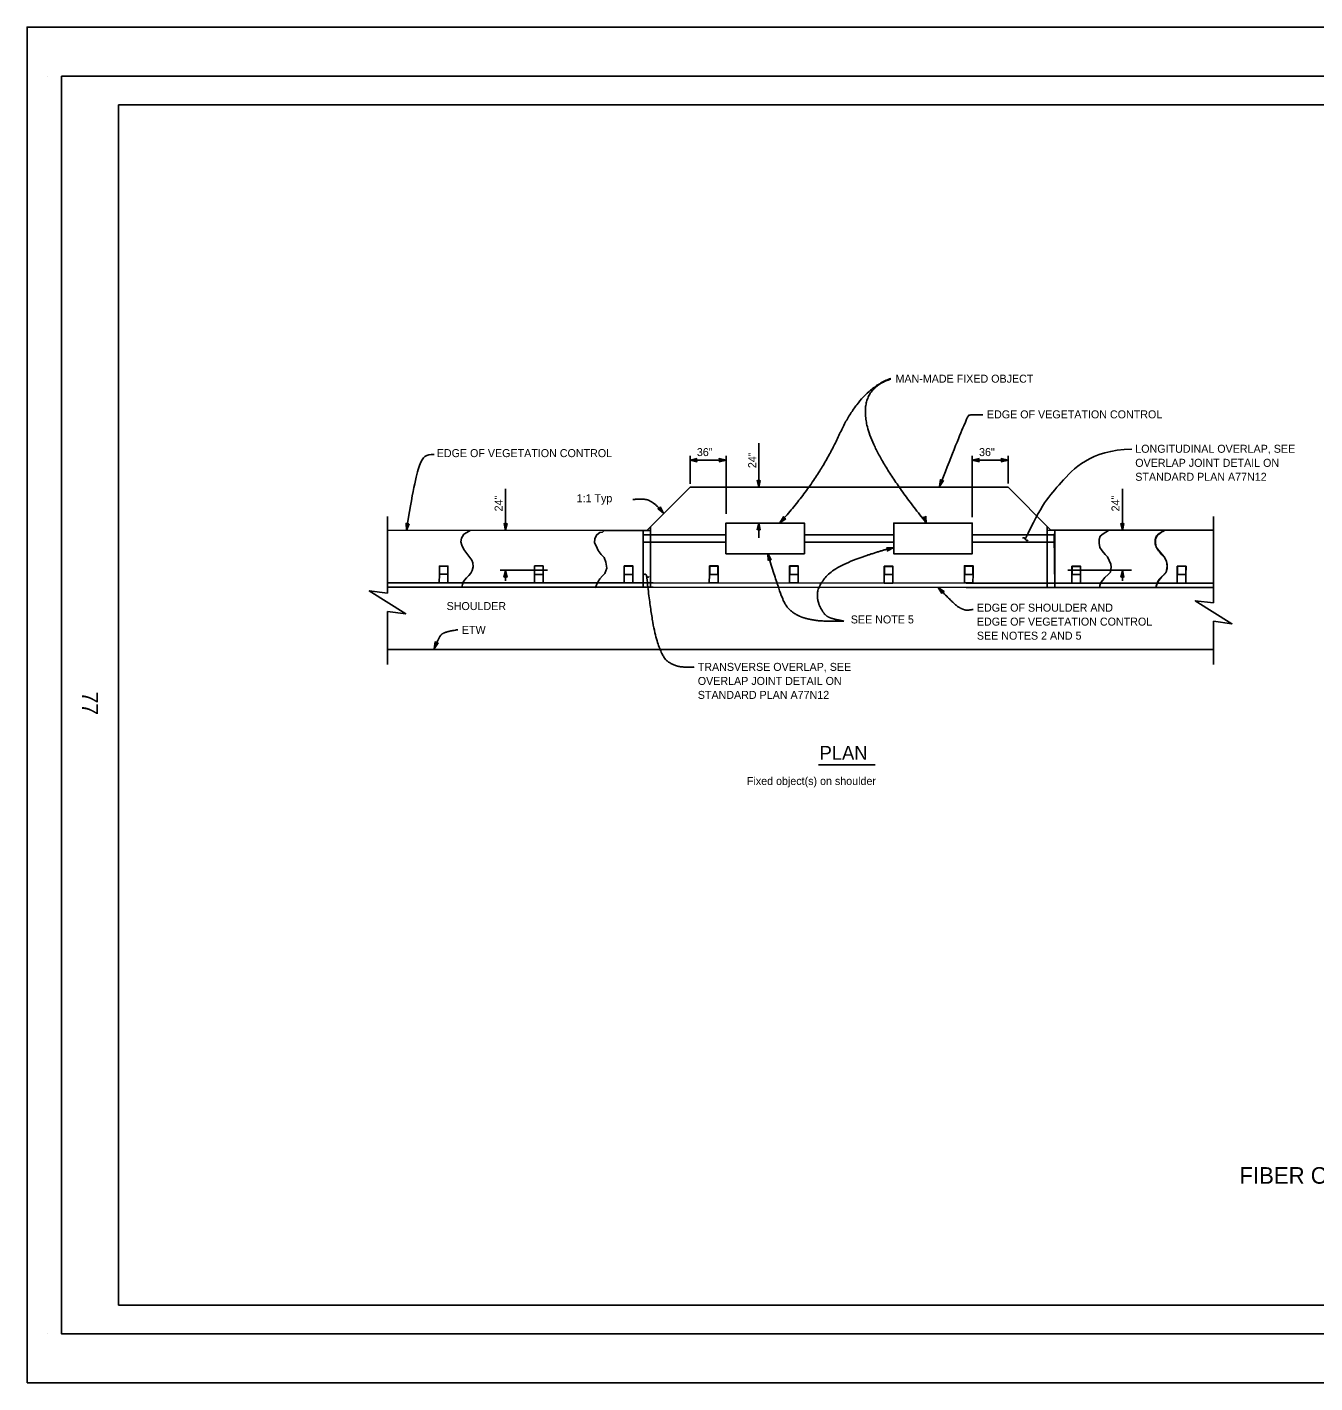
# Model space of a CAD drawing. Extents: x -893 to 867, y -474 to 712.
# Drawn here: x -893 to 233, y -474 to 712 of the extents above; entities that cross this region are included whole.
import ezdxf

# ---------------------------------------------------------------- set-up
doc = ezdxf.new("R2010")
doc.units = 0
for name, color, linetype in [('10 Sheet Format', 7, 'Continuous'), ('11 Undefined', 7, 'Continuous'), ('2 Exist Man Made', 7, 'Continuous'), ('56 Stage 3 Anno', 7, 'Continuous'), ('57 Undefined', 7, 'Continuous'), ('60 Nongeo Data', 7, 'Continuous')]:
    doc.layers.add(name, color=color, linetype=linetype)

# ---------------------------------------------------------------- blocks, each defined once
blk = doc.blocks.new('TILDE')
at = {"layer": '2 Exist Man Made'}
for centre, start, end in [((-0.7, 1.7), 294.2512, 65.7488), ((0.7, -1.7), 114.2512, 245.7488)]:
    blk.add_arc(centre, 1.81, start, end, dxfattribs=at)
blk = doc.blocks.new('AHT')
at = {"layer": '60 Nongeo Data'}
blk.add_lwpolyline([(-5.9055, 1.3189), (0, 0), (-5.9059, -1.3094), (-5.6957, -0.9602), (-1.3693, -0.0035), (-5.6968, 0.9693), (-5.4886, 0.6205), (-2.7193, 0.002), (-5.4858, -0.6114), (-5.2756, -0.2622), (-4.0791, 0.0031), (-5.2799, 0.2713), (-5.1181, 0), (-5.9059, -1.3094), (-5.1181, 0)], close=True, dxfattribs=at)

msp = doc.modelspace()

# ---------------------------------------------------------------- linework, layer by layer
at = {"layer": '10 Sheet Format'}
for p, q in [((-875.4, 669), (-875.4, 669)), ((-813.5, 644), (811.5, 644)), ((-813.5, 644), (-813.5, -406)), ((-813.5, -406), (811.5, -406)), ((-875.4, -431.1), (-875.4, -431.1))]:
    msp.add_line(p, q, dxfattribs=at)
for points in [[(-893.5, -474), (866.5, -474), (866.5, 712), (-893.5, 712)], [(-863.4, 669), (836.6, 669), (836.6, -431), (-863.4, -431)], [(-863.4, 669), (836.6, 669), (836.6, -431), (-863.4, -431)]]:
    msp.add_lwpolyline(points, close=True, dxfattribs=at)
at = {"layer": '11 Undefined'}
msp.add_lwpolyline([(-354.5, 271.5), (-351.2, 271.5), (-313.4, 309.4), (-35.1, 309.4), (2.4, 271.9), (5.7, 271.9), (5.2, 261.4), (-66.5, 261.4), (-66.5, 278.1), (-135.2, 278.1), (-135.2, 261.4), (-213.3, 261.4), (-213.3, 278.1), (-282, 278.1), (-282, 261.4), (-354.5, 261.3)], close=True, dxfattribs=at)
for points in [[(-578.1, 222), (-513.2, 221.9), (-512.6, 224.3), (-512, 226.3), (-510.8, 228.2), (-509, 230.2), (-506.8, 232.3), (-505.1, 234.2), (-503.9, 236.6), (-503.2, 239.8), (-503.5, 243.2), (-504.2, 245.6), (-506, 248.1), (-508.6, 251.4), (-511.4, 255), (-513.2, 258.7), (-514, 261.6), (-513.4, 264.8), (-512.5, 266.4), (-511.3, 268.3), (-508.8, 269.8), (-505.7, 271.6), (-578.1, 271.8), (-578.1, 222)], [(-389.9, 270.2), (-392.2, 269.8), (-394.8, 267.9), (-396.6, 264.7), (-396.9, 260.9), (-395.6, 258.1), (-393.9, 254.1), (-391, 250.7), (-388.6, 248), (-387.1, 244), (-386.1, 238.7), (-387.8, 233.9), (-390.1, 231.9), (-392.4, 229.4), (-393.7, 227.1), (-395, 224.6), (-396, 221.8), (-348, 222), (-348, 271.5), (-388.5, 271.5), (-389.9, 270.2)], [(-354.5, 222), (5.7, 221.7), (5.2, 267.9), (-66.5, 267.9), (-66.5, 251.2), (-135.2, 251.2), (-135.2, 267.9), (-213.3, 267.9), (-213.3, 251.2), (-282, 251.2), (-282, 267.9), (-354.5, 267.9), (-354.5, 222)], [(-0.8, 221.7), (45.1, 221.8), (45.3, 223.5), (46, 226), (47.9, 228.2), (49.7, 230.5), (52.4, 233), (54.4, 235.3), (55.2, 239.4), (54.9, 242.1), (53.5, 245.4), (51.9, 248.5), (49.9, 250.6), (47.1, 253.8), (45.3, 256.8), (44.6, 260.4), (44.7, 263.8), (45.6, 266.6), (48.1, 268.8), (52.7, 271.5), (-0.8, 271.9), (-0.8, 221.7)], [(99.5, 270.5), (97.6, 269.1), (95.8, 267.5), (94, 264.3), (93.8, 260.7), (94.4, 257), (98.3, 252.4), (101.5, 248.5), (103.4, 244.9), (104.2, 240.3), (103.3, 235.1), (99.2, 230.7), (96.7, 227.8), (95.1, 224.4), (94.2, 221.8), (144.7, 221.7), (144.7, 271.9), (101.7, 271.5), (99.5, 270.5)], [(-532.7, 240.5), (-525.3, 240.5), (-525.3, 233.3), (-532.7, 233.3), (-532.7, 240.5)], [(-370.9, 240.4), (-363.5, 240.4), (-363.5, 233.2), (-370.9, 233.2), (-370.9, 240.4)], [(-296.1, 240.4), (-289, 240.4), (-289, 233.2), (-296.1, 233.2), (-296.1, 240.4)], [(-226, 240.3), (-218.8, 240.3), (-218.8, 233.2), (-226, 233.2), (-226, 240.3)], [(-143.1, 240.1), (-136, 240.1), (-136, 233.2), (-143.1, 233.2), (-143.1, 240.1)], [(-72.9, 240.5), (-65.8, 240.5), (-65.8, 233.2), (-72.9, 233.2), (-72.9, 240.5)], [(21, 240.2), (28.3, 240.2), (28.3, 233), (21, 233), (21, 240.2)], [(113.1, 240.3), (120.4, 240.3), (120.4, 233), (113.1, 233), (113.1, 240.3)]]:
    msp.add_lwpolyline(points, dxfattribs=at)
msp.add_open_spline([(101.7, 271.5), (95.4, 268.6), (93.2, 263.1), (94, 257.5), (98.6, 251.1), (103.3, 246.5), (104.5, 239.2), (102.9, 234), (98, 230.1), (95.2, 226.4), (94.2, 221.8)], degree=2, dxfattribs=at)
at = {"layer": '56 Stage 3 Anno'}
for p, q in [((-234.7, 278.4), (-234.7, 278.4)), ((-231.6, 283.7), (-231.6, 283.7)), ((-229.7, 281.9), (-229.7, 281.9)), ((-96.3, 221.6), (-96.3, 221.6)), ((-93, 216.4), (-93, 216.4)), ((-91.1, 218.3), (-91.1, 218.3)), ((-537.3, 168.2), (-537.3, 168.2)), ((-536.3, 174.3), (-536.3, 174.3)), ((-533.8, 173.2), (-533.8, 173.2))]:
    msp.add_line(p, q, dxfattribs=at)
for points in [[(-229.7, 281.9), (-234.7, 278.4), (-231.6, 283.7), (-231.5, 283.3), (-233.8, 279.4), (-230.1, 282), (-230.5, 282.1), (-232.8, 280.4), (-231.4, 282.9), (-231.3, 282.5), (-231.9, 281.5), (-230.9, 282.2), (-231.2, 282.2), (-231.6, 283.7), (-231.2, 282.2)], [(-93, 216.4), (-96.3, 221.6), (-91.1, 218.3), (-91.5, 218.2), (-95.3, 220.6), (-92.9, 216.8), (-92.8, 217.2), (-94.3, 219.6), (-91.9, 218.1), (-92.3, 218), (-93.3, 218.6), (-92.7, 217.6), (-92.6, 217.9), (-91.1, 218.3), (-92.6, 217.9)], [(-533.8, 173.2), (-537.3, 168.2), (-536.3, 174.3), (-536, 173.9), (-536.8, 169.5), (-534.2, 173.2), (-534.6, 173.1), (-536.3, 170.8), (-535.8, 173.6), (-535.5, 173.3), (-535.7, 172), (-535, 173.1), (-535.3, 173), (-536.3, 174.3), (-535.3, 173)]]:
    msp.add_lwpolyline(points, close=True, dxfattribs=at)
for points in [[(-234.7, 278.4), (-201, 315.3), (-164.9, 395), (-137.7, 404.6)], [(-107.2, 279), (-153.6, 336.5), (-164.5, 395.6), (-137.7, 404)], [(-95, 310.2), (-71, 371.9), (-68, 372.8), (-65, 372.8), (-57.3, 372.8)], [(-96.3, 221.6), (-84.7, 210), (-79.3, 205), (-74, 202.3), (-70.1, 201.7), (-65.7, 202.6)], [(-516.5, 184.8), (-528.2, 183), (-532.9, 178.9), (-537.3, 168.2)]]:
    msp.add_open_spline(points, degree=2, dxfattribs=at)
at = {"layer": '57 Undefined'}
msp.add_line((-201, 66.5), (-151.5, 66.5), dxfattribs=at)
at = {"layer": '60 Nongeo Data'}
for p, q in [((-253.2, 348), (-253.2, 309.4)), ((-313.4, 336.9), (-313.4, 312.4)), ((-313.4, 333.2), (-281.9, 333.2)), ((-313.4, 333.2), (-313.4, 333.2)), ((-307.4, 334.5), (-307.4, 334.5)), ((-287.9, 334.5), (-287.9, 334.5)), ((-281.9, 336.9), (-281.9, 286.1)), ((-281.9, 333.2), (-281.9, 333.2)), ((-66.5, 336.9), (-66.5, 283.4)), ((-66.5, 333.2), (-35, 333.2)), ((-66.5, 333.2), (-66.5, 333.2)), ((-60.5, 334.5), (-60.5, 334.5)), ((-41, 334.5), (-41, 334.5)), ((-35, 336.9), (-35, 312.8)), ((-35, 333.2), (-35, 333.2)), ((-307.4, 331.8), (-307.4, 331.8)), ((-287.9, 331.8), (-287.9, 331.8)), ((-60.5, 331.8), (-60.5, 331.8)), ((-41, 331.8), (-41, 331.8)), ((-313.4, 309.4), (-35.1, 309.4)), ((-254.6, 315.4), (-254.6, 315.4)), ((-253.2, 309.4), (-253.2, 309.4)), ((-251.9, 315.4), (-251.9, 315.4)), ((-474.8, 308.2), (-474.8, 271.7)), ((65, 308.2), (65, 271.7)), ((-341.4, 290.6), (-341.4, 290.6)), ((-339.4, 292.3), (-339.4, 292.3)), ((-336.5, 286.9), (-336.5, 286.9)), ((-578.1, 283.9), (-578.1, 216.8)), ((-561.8, 277.9), (-561.8, 277.9)), ((-559.1, 277.4), (-559.1, 277.4)), ((-476.1, 277.7), (-476.1, 277.7)), ((-473.5, 277.7), (-473.5, 277.7)), ((-348, 274.8), (-348, 222.3)), ((-253.2, 278.2), (-253.2, 265.3)), ((-253.2, 278.2), (-253.2, 278.2)), ((-109.8, 283.2), (-109.8, 283.2)), ((-107.2, 284), (-107.2, 284)), ((-106.9, 277.8), (-106.9, 277.8)), ((-0.8, 275.1), (-0.8, 221.7)), ((63.6, 277.7), (63.6, 277.7)), ((66.3, 277.7), (66.3, 277.7)), ((144.7, 283.8), (144.7, 208.2)), ((-351.2, 271.5), (-578.1, 271.8)), ((-561.5, 271.7), (-561.5, 271.7)), ((-474.8, 271.7), (-474.8, 271.7)), ((-354.5, 221.9), (-354.5, 271.5)), ((-354.5, 267.9), (-348.1, 267.9)), ((-354.5, 261.4), (-282, 261.4)), ((-348, 267.9), (-282, 267.9)), ((-254.6, 272.2), (-254.6, 272.2)), ((-251.9, 272.2), (-251.9, 272.2)), ((-213.3, 267.9), (-135.2, 267.9)), ((-213.3, 261.4), (-135.2, 261.4)), ((-66.5, 267.9), (-0.8, 267.9)), ((-66.5, 261.4), (5.7, 261.4)), ((-0.8, 267.9), (5.7, 267.9)), ((2.4, 271.9), (144.7, 271.9)), ((5.7, 271.9), (5.7, 221.7)), ((65, 271.7), (65, 271.7)), ((-245.4, 251.4), (-245.4, 251.4)), ((-141.4, 256.4), (-141.4, 256.4)), ((-140.6, 253.8), (-140.6, 253.8)), ((-135.2, 256.7), (-135.2, 256.7)), ((-245, 245.3), (-245, 245.3)), ((-242.4, 246), (-242.4, 246)), ((-345.5, 225.8), (-578.1, 225.8)), ((-438, 236.9), (-479.4, 236.9)), ((-476.2, 230.8), (-476.2, 230.8)), ((-474.8, 236.8), (-474.8, 227.6)), ((-474.8, 236.8), (-474.8, 236.8)), ((-473.5, 230.8), (-473.5, 230.8)), ((-345.5, 225.8), (-71.8, 225.5)), ((-71.9, 225.5), (144.7, 225.5)), ((72.8, 236.9), (17.2, 236.9)), ((63.6, 230.8), (63.6, 230.8)), ((65, 236.8), (65, 227.6)), ((65, 236.8), (65, 236.8)), ((66.3, 230.8), (66.3, 230.8)), ((-345.5, 222), (-578.1, 222)), ((-345.5, 222), (-71.9, 221.7)), ((-71.9, 221.7), (144.7, 221.7)), ((-578.1, 200.8), (-578.1, 154.3)), ((144.7, 192.2), (144.7, 154.3)), ((-578.1, 167.6), (144.7, 167.6))]:
    msp.add_line(p, q, dxfattribs=at)
for points in [[(-307.4, 334.5), (-313.4, 333.2), (-307.4, 331.8), (-307.6, 332.2), (-312, 333.2), (-307.6, 334.2), (-307.8, 333.8), (-310.6, 333.2), (-307.8, 332.6), (-308, 332.9), (-309.2, 333.2), (-308, 333.5), (-308.2, 333.2), (-307.4, 331.8), (-308.2, 333.2)], [(-287.9, 331.8), (-281.9, 333.2), (-287.9, 334.5), (-287.7, 334.2), (-283.3, 333.2), (-287.7, 332.2), (-287.4, 332.5), (-284.6, 333.2), (-287.4, 333.8), (-287.2, 333.4), (-286, 333.2), (-287.2, 332.9), (-287.1, 333.2), (-287.9, 334.5), (-287.1, 333.2)], [(-60.5, 334.5), (-66.5, 333.2), (-60.5, 331.8), (-60.7, 332.2), (-65.1, 333.2), (-60.7, 334.2), (-60.9, 333.8), (-63.7, 333.2), (-60.9, 332.6), (-61.1, 332.9), (-62.3, 333.2), (-61.1, 333.5), (-61.3, 333.2), (-60.5, 331.8), (-61.3, 333.2)], [(-41, 331.8), (-35, 333.2), (-41, 334.5), (-40.8, 334.2), (-36.4, 333.2), (-40.8, 332.2), (-40.6, 332.5), (-37.7, 333.2), (-40.6, 333.8), (-40.3, 333.4), (-39.1, 333.2), (-40.3, 332.9), (-40.2, 333.2), (-41, 334.5), (-40.2, 333.2)], [(-251.9, 315.4), (-253.2, 309.4), (-254.6, 315.4), (-254.2, 315.1), (-253.2, 310.7), (-252.3, 315.1), (-252.6, 314.9), (-253.2, 312.1), (-253.9, 314.9), (-253.5, 314.7), (-253.2, 313.5), (-253, 314.7), (-253.2, 314.6), (-254.6, 315.4), (-253.2, 314.6)], [(-339.4, 292.3), (-336.5, 286.9), (-341.4, 290.6), (-341, 290.6), (-337.4, 287.9), (-339.5, 291.9), (-339.7, 291.5), (-338.3, 289), (-340.6, 290.7), (-340.2, 290.8), (-339.2, 290), (-339.8, 291.1), (-339.9, 290.8), (-341.4, 290.6), (-339.9, 290.8)], [(-559.1, 277.4), (-561.5, 271.7), (-561.8, 277.9), (-561.4, 277.6), (-561.2, 273.1), (-559.5, 277.3), (-559.9, 277.1), (-561, 274.5), (-561.1, 277.3), (-560.8, 277.1), (-560.8, 275.8), (-560.3, 277), (-560.6, 276.9), (-561.8, 277.9), (-560.6, 276.9)], [(-473.5, 277.7), (-474.8, 271.7), (-476.1, 277.7), (-475.8, 277.5), (-474.8, 273.1), (-473.8, 277.5), (-474.2, 277.3), (-474.8, 274.5), (-475.4, 277.3), (-475.1, 277.1), (-474.8, 275.8), (-474.5, 277.1), (-474.8, 276.9), (-476.1, 277.7), (-474.8, 276.9)], [(-282, 278.1), (-213.3, 278.1), (-213.3, 251.2), (-282, 251.2)], [(-254.6, 272.2), (-253.2, 278.2), (-251.9, 272.2), (-252.3, 272.4), (-253.2, 276.8), (-254.2, 272.4), (-253.9, 272.6), (-253.3, 275.5), (-252.6, 272.6), (-253, 272.9), (-253.3, 274.1), (-253.5, 272.9), (-253.2, 273), (-251.9, 272.2), (-253.2, 273)], [(-135.2, 278.1), (-66.5, 278.1), (-66.5, 251.2), (-135.2, 251.2)], [(-107.2, 284), (-106.9, 277.8), (-109.8, 283.2), (-109.4, 283.1), (-107.3, 279.2), (-107.5, 283.7), (-107.8, 283.4), (-107.6, 280.5), (-109, 283), (-108.6, 282.9), (-108, 281.8), (-108.1, 283.1), (-108.3, 282.8), (-109.8, 283.2), (-108.3, 282.8)], [(66.3, 277.7), (65, 271.7), (63.6, 277.7), (64, 277.5), (65, 273.1), (66, 277.5), (65.6, 277.3), (65, 274.5), (64.4, 277.3), (64.7, 277.1), (65, 275.8), (65.3, 277.1), (65, 276.9), (63.6, 277.7), (65, 276.9)], [(-245, 245.3), (-245.4, 251.4), (-242.4, 246), (-242.8, 246.1), (-245, 250.1), (-244.7, 245.6), (-244.4, 245.9), (-244.6, 248.7), (-243.2, 246.2), (-243.6, 246.3), (-244.2, 247.4), (-244.1, 246.2), (-243.9, 246.4), (-242.4, 246), (-243.9, 246.4)], [(-141.4, 256.4), (-135.2, 256.7), (-140.6, 253.8), (-140.5, 254.2), (-136.6, 256.3), (-141.1, 256.1), (-140.8, 255.8), (-137.9, 256), (-140.4, 254.6), (-140.3, 255), (-139.2, 255.6), (-140.5, 255.5), (-140.2, 255.3), (-140.6, 253.8), (-140.2, 255.3)], [(-449.6, 240.6), (-449.6, 233.2), (-442, 233.2), (-442, 240.6)], [(-296.4, 240.6), (-296.4, 233.2), (-288.8, 233.2), (-288.8, 240.6)], [(-226.3, 240.6), (-226.4, 233.2), (-218.8, 233.2), (-218.7, 240.6)], [(-143.4, 240.4), (-143.4, 233), (-135.8, 233), (-135.8, 240.3)], [(20.8, 240.4), (20.7, 233), (28.3, 233), (28.4, 240.3)], [(113, 240.4), (112.9, 233), (120.5, 233), (120.6, 240.4)], [(-532.7, 233.3), (-532.8, 225.9), (-525.2, 225.8), (-525.2, 233.2)], [(-476.2, 230.8), (-474.8, 236.8), (-473.5, 230.8), (-473.8, 231.1), (-474.8, 235.5), (-475.8, 231.1), (-475.5, 231.3), (-474.8, 234.1), (-474.2, 231.3), (-474.6, 231.5), (-474.8, 232.7), (-475.1, 231.5), (-474.8, 231.6), (-473.5, 230.8), (-474.8, 231.6)], [(-449.6, 233.2), (-449.6, 225.8), (-442, 225.8), (-442, 233.2)], [(-296.4, 233.2), (-296.5, 225.8), (-288.9, 225.8), (-288.8, 233.2)], [(-226.4, 233.2), (-226.4, 225.8), (-218.8, 225.8), (-218.8, 233.2)], [(-143.4, 233), (-143.4, 225.6), (-135.8, 225.6), (-135.8, 233)], [(20.7, 233), (20.7, 225.6), (28.3, 225.6), (28.3, 233)], [(63.6, 230.8), (65, 236.8), (66.3, 230.8), (65.9, 231.1), (65, 235.5), (64, 231.1), (64.3, 231.3), (65, 234.1), (65.6, 231.3), (65.2, 231.5), (65, 232.7), (64.7, 231.5), (65, 231.6), (66.3, 230.8), (65, 231.6)], [(112.9, 233), (112.9, 225.6), (120.5, 225.6), (120.5, 233)]]:
    msp.add_lwpolyline(points, close=True, dxfattribs=at)
for points in [[(-351.2, 271.5), (-313.4, 309.4)], [(2.4, 271.9), (-35.1, 309.4)], [(-532.7, 233.3), (-532.7, 240.5), (-525.3, 240.5), (-525.3, 233.3)], [(-365.1, 233.2), (-363.4, 233.2), (-363.4, 240.6), (-371, 240.6), (-371, 233.2), (-370.9, 233.2)], [(-370.9, 233.2), (-370.9, 240.4), (-363.5, 240.4), (-363.5, 233.2), (-365.1, 233.2)], [(-65.8, 233.3), (-65.7, 233.3), (-65.7, 240.7), (-73.3, 240.7), (-73.3, 233.3), (-72.9, 233.3)], [(-72.9, 233.3), (-72.9, 240.5), (-65.8, 240.5), (-65.8, 233.3)], [(-370.9, 233.2), (-371, 233.2), (-371, 225.8), (-363.4, 225.8), (-363.4, 233.2), (-365.1, 233.2)], [(-365.1, 233.2), (-370.9, 233.2), (-370.9, 233.2)], [(-72.9, 233.3), (-73.3, 233.3), (-73.3, 225.9), (-65.8, 225.9), (-65.7, 233.3), (-65.8, 233.3)], [(-65.8, 233.3), (-65.8, 233.2), (-72.9, 233.2), (-72.9, 233.3)], [(-578.1, 216.8), (-594.1, 218.8), (-562.1, 198.8), (-578.1, 200.8)], [(144.7, 208.2), (128.7, 210.2), (160.7, 190.1), (144.7, 192.2)]]:
    msp.add_lwpolyline(points, dxfattribs=at)
for points, degree in [([(-537.4, 338.1), (-544.6, 338.1), (-549.7, 335.6), (-556.4, 304.4), (-561.5, 271.7)], 3), ([(-20, 263.9), (-6.3, 294.1), (7.9, 309.5), (36.4, 341.8), (73.2, 342.8)], 3), ([(-363.4, 298.8), (-355, 299.1), (-349.7, 298.5), (-342.2, 293.4), (-336.5, 286.9)], 2), ([(-245.4, 251.4), (-234.2, 214.5), (-227.4, 202.4), (-217.4, 196.2), (-209.9, 194.1), (-197.8, 192), (-178.9, 192.4)], 2), ([(-135.2, 256.7), (-149.6, 253.3), (-187.6, 239.1), (-201.3, 223), (-202.4, 210.5), (-196.4, 198.4), (-189.8, 194.3), (-178.9, 192.4)], 2), ([(-351.4, 232.2), (-347, 190.5), (-337.7, 160.6), (-329.1, 154.3), (-320, 151.7), (-309.8, 152.2)], 2)]:
    msp.add_open_spline(points, degree=degree, dxfattribs=at)

# ---------------------------------------------------------------- block references
at = {"layer": '56 Stage 3 Anno', "rotation": -111.26601652976187}
msp.add_blockref('AHT', (-95, 310.2), dxfattribs=at)
at = {"layer": '60 Nongeo Data', "xscale": 0.7499999999999998, "yscale": 0.7499999999999999, "rotation": 71.36701629669943}
for p in [(-20, 264.1), (-351.4, 232.1)]:
    msp.add_blockref('TILDE', p, dxfattribs=at)

# ---------------------------------------------------------------- texts
at = {"layer": '10 Sheet Format'}
msp.add_text('77', height=13.78, rotation=270, dxfattribs=at).set_placement((-845.3, 130.7))
msp.add_text('FIBER OR RUBBER MAT VEGETATION CONTROL', height=14.5, dxfattribs=at).set_placement((167.3, -299.8))
at = {"layer": '57 Undefined'}
for s, height, p in [('MAN-MADE FIXED OBJECT', 7, (-133.6, 400.9)), ('EDGE OF VEGETATION CONTROL', 7, (-53.6, 369.7)), ('LONGITUDINAL OVERLAP, SEE', 7, (76.2, 339.6)), ('EDGE OF VEGETATION CONTROL', 7, (-535, 335.8)), ('36"', 7, (-307.4, 336.7)), ('36"', 7, (-60.5, 336.7)), ('OVERLAP JOINT DETAIL ON', 7, (76.2, 327.3)), ('STANDARD PLAN A77N12', 7, (76.2, 315.1)), ('1:1 Typ', 7, (-412.6, 296.3)), ('SHOULDER', 7, (-526.4, 202)), ('EDGE OF SHOULDER AND', 7, (-62.4, 200.6)), ('SEE NOTE 5', 7, (-172.7, 190.3)), ('EDGE OF VEGETATION CONTROL', 7, (-62.4, 188.4)), ('ETW', 7, (-513, 181.2)), ('SEE NOTES 2 AND 5', 7, (-62.4, 176.1)), ('TRANSVERSE OVERLAP, SEE', 7, (-306.6, 148.8)), ('OVERLAP JOINT DETAIL ON', 7, (-306.6, 136.5)), ('STANDARD PLAN A77N12', 7, (-306.6, 124.3)), ('PLAN', 12, (-200, 71.1)), ('Fixed object(s) on shoulder', 7, (-263.6, 49))]:
    msp.add_text(s, height=height, dxfattribs=at).set_placement(p)
for p in [(-255.5, 326.2), (-477.4, 288.3), (62.4, 288.3)]:
    msp.add_text('24"', height=7, rotation=90, dxfattribs=at).set_placement(p)

doc.saveas('drawing.dxf')
